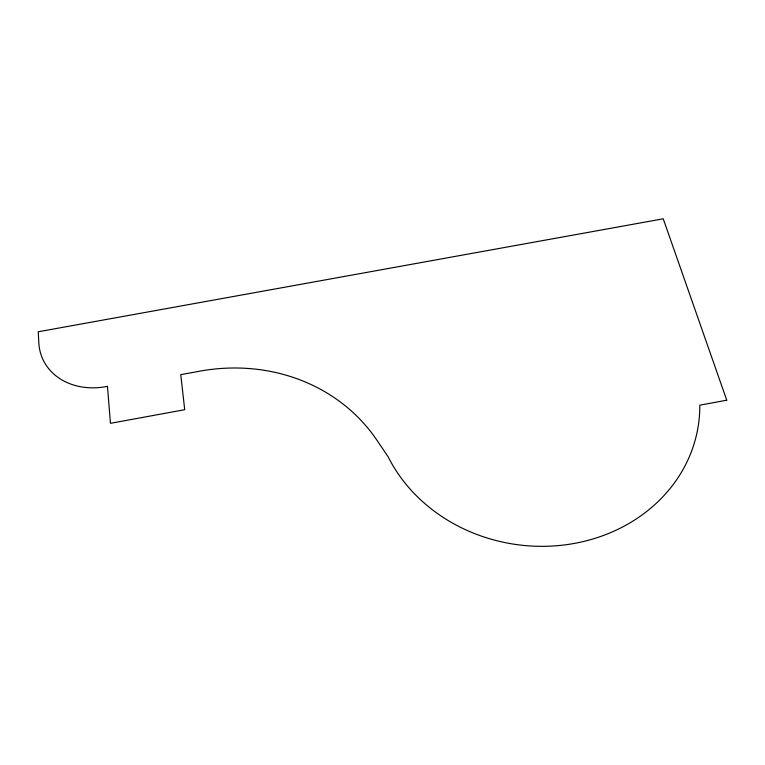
<?xml version="1.0" encoding="UTF-8"?>
<svg xmlns="http://www.w3.org/2000/svg" width="765" height="765" viewBox="0 0 765 765"><rect width="100%" height="100%" fill="white"/><g stroke="black" fill="none" stroke-linecap="round" stroke-linejoin="round"><path stroke-width="1.15" d="M726.75 400.191L699.803 405.182A163.356 144.614 7.5 0 1 571.484 543.915A163.356 144.614 7.5 0 1 388.142 456.81L376.801 440.028A188.333 171.523 -30.2 0 0 197.6 371.57L180.75 374.649L184.719 409.705L110.447 423.322L107.473 386.335A64.356 53.148 -23.3 0 1 38.833 343.064L38.25 331.771L663.236 218.809L726.75 400.191"/></g></svg>
